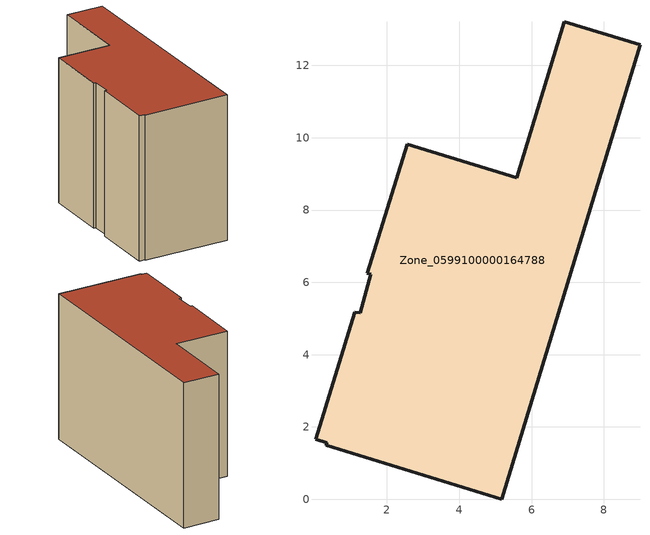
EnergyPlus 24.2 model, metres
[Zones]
Zone_0599100000164788
 floor ground (C_G): 1.11,5.17 1.26,5.15 1.55,6.22 1.45,6.25 2.56,9.82 5.59,8.89 6.91,13.21 9,12.57 5.17,0 0.33,1.49 0.34,1.56 0.02,1.66 z0
 wall outside (C_F): 9,12.57 6.91,13.21 5.59,8.89 2.56,9.82 1.45,6.25 1.55,6.22 1.26,5.15 1.11,5.17 0.02,1.66 0.34,1.56 0.33,1.49 5.17,0 9,12.57 z0:8.54
 roof outside (C_R): 1.26,5.15 1.11,5.17 0.02,1.66 0.34,1.56 0.33,1.49 5.17,0 9,12.57 6.91,13.21 5.59,8.89 2.56,9.82 1.45,6.25 1.55,6.22 z8.54
[BUILDING]
Pand.0599100000164788: North Axis=0; Terrain=City; Loads Convergence Tolerance Value=0.04; Temperature Convergence Tolerance Value=0.4; Solar Distribution=FullExterior; Maximum Number of Warmup Days=25; Minimum Number of Warmup Days=1
[Site:Location]
Rotterdam.The.Hague.AP_ZH_NLD Design_Conditions: Latitude=51.96; Longitude=4.45; Time Zone=1; Elevation=-4.5
[SITE:GROUNDTEMPERATURE:BUILDINGSURFACE]
18, 18, 18, 18, 18, 18, 18, 18, 18, 18, 18, 18
[MATERIAL] Thermal Absorptance=0.9; Solar Absorptance=0.7; Visible Absorptance=0.7
Name | Roughness | Thickness | Conductivity | Density | Specific Heat
G.TC.1975-1991 | MediumSmooth | 0.15 | 0.288461 | 540 | 1210
F.TC.1975-1991 | Rough | 0.3 | 0.230769 | 1920 | 840
R.TC.1975-1991 | MediumRough | 0.2 | 0.153846 | 1500 | 1000
[CONSTRUCTION]
C_G: G.TC.1975-1991
C_F: F.TC.1975-1991
C_R: R.TC.1975-1991
[ZONE]
Zone_0599100000164788: Type=1; Multiplier=1; Ceiling Height=Autocalculate; Volume=Autocalculate; Floor Area=autocalculate; Part of Total Floor Area=Yes
[ZONEINFILTRATION:DESIGNFLOWRATE]
Infil_Zone_0599100000164788: Zone or ZoneList or Space or SpaceList=Zone_0599100000164788; Schedule=AlwaysOn; Design Flow Rate Calculation Method=Flow/Area; Flow Rate per Floor Area=0.003; Constant Term Coefficient=1; Temperature Term Coefficient=0; Velocity Term Coefficient=0; Velocity Squared Term Coefficient=0
[HVACTEMPLATE:ZONE:IDEALLOADSAIRSYSTEM]
Zone_0599100000164788: Maximum Heating Supply Air Temperature=50; Minimum Cooling Supply Air Temperature=13; Maximum Heating Supply Air Humidity Ratio=0.0156; Minimum Cooling Supply Air Humidity Ratio=0.0077; Heating Limit=NoLimit; Cooling Limit=NoLimit; Dehumidification Control Type=ConstantSensibleHeatRatio; Cooling Sensible Heat Ratio=0.7; Dehumidification Setpoint=60; Humidification Control Type=None; Humidification Setpoint=30; Outdoor Air Method=None; Outdoor Air Flow Rate per Person=0.00944; Outdoor Air Flow Rate per Zone Floor Area=0; Outdoor Air Flow Rate per Zone=0; Demand Controlled Ventilation Type=None; Outdoor Air Economizer Type=NoEconomizer; Heat Recovery Type=None; Sensible Heat Recovery Effectiveness=0.7; Latent Heat Recovery Effectiveness=0.65
[ZONECONTROL:THERMOSTAT]
ThermostatControl_Zone_0599100000164788: Zone or ZoneList=Zone_0599100000164788; Control Type Schedule=DualSetpointControlType; Control 1=Thermostat_Zone_0599100000164788; Temperature Difference Between Cutout And Setpoint=0
[THERMOSTATSETPOINT:DUALSETPOINT]
Thermostat_Zone_0599100000164788: Heating Setpoint Temperature Schedule=HeatingSetpoint_Zone_0599100000164788; Cooling Setpoint Temperature Schedule=CoolingSetpoint_Zone_0599100000164788
[SCHEDULE:COMPACT]
HeatingSetpoint_Zone_0599100000164788: Through: 12/31, For: AllDays, Until: 24:00, 21
CoolingSetpoint_Zone_0599100000164788: Through: 12/31, For: AllDays, Until: 24:00, 24
DualSetpointControlType: Through: 12/31, For: AllDays, Until: 24:00, 4
AlwaysOn: Through: 12/31, For: AllDays, Until: 24:00, 1
